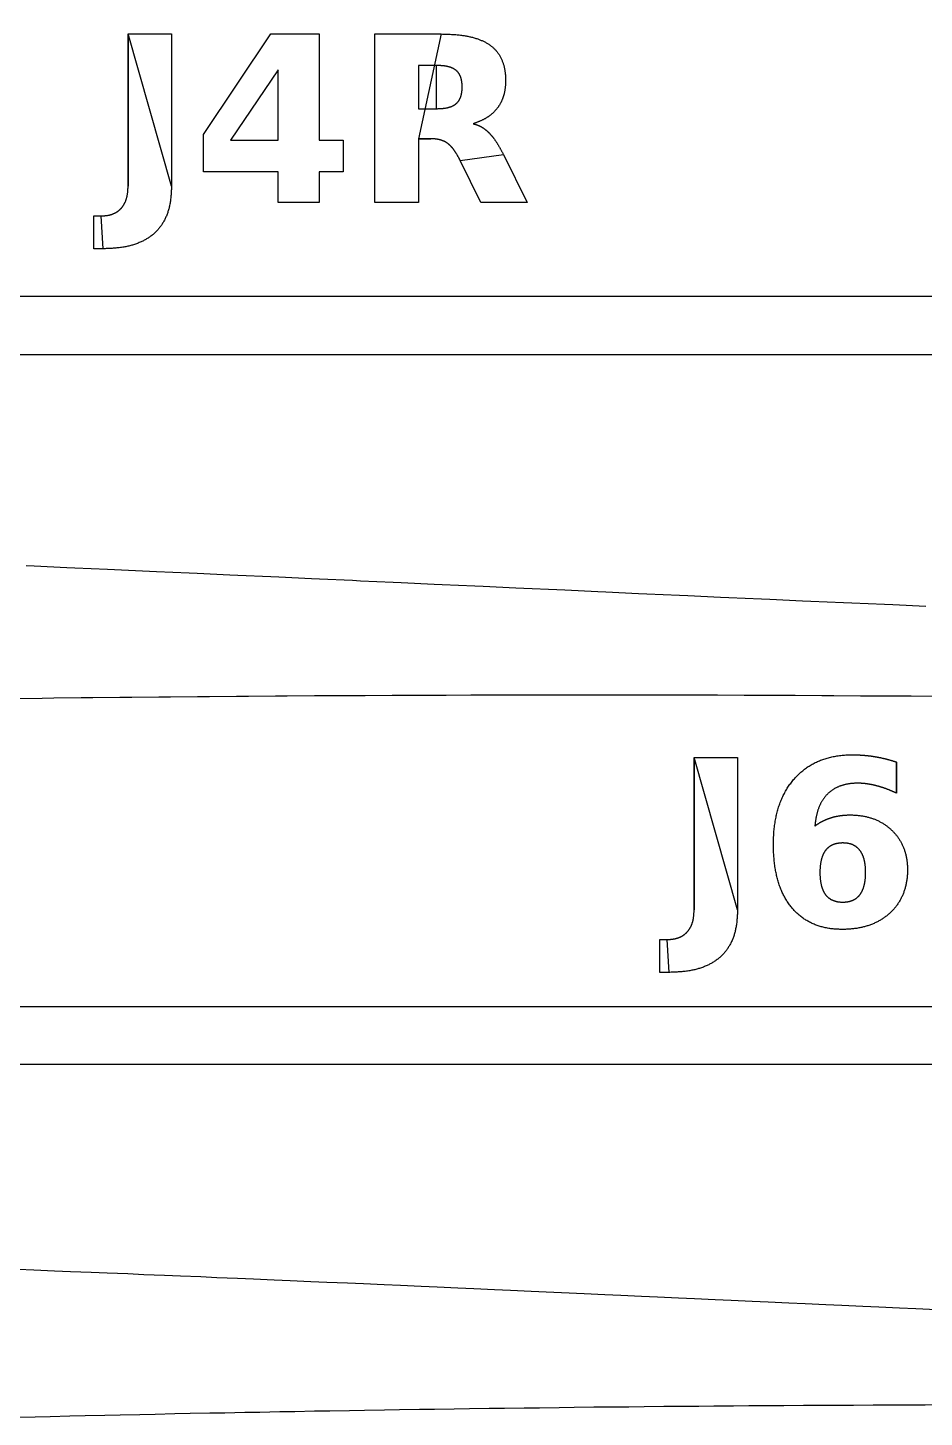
# Model space of a CAD drawing. Extents: x 27 to 271, y 44 to 138.
# Drawn here: x 166.63 to 183.06, y 91.59 to 117.03 of the extents above; entities that cross this region are included whole.
import ezdxf

# ---------------------------------------------------------------- set-up
doc = ezdxf.new("R2010")
doc.units = 0
doc.layers.add('jig_layer', color=7, linetype='CONTINUOUS')
doc.layers.add('jig_number_layer', color=7, linetype='CONTINUOUS')

msp = doc.modelspace()

# ---------------------------------------------------------------- linework, layer by layer
at = {"layer": 'jig_layer', "color": 7}
for points in [[(258.91731, 115.259578), (259.576011, 115.292073), (259.64511, 115.29433), (260.296005, 115.332574), (260.36401, 115.335566), (261.004109, 115.379773), (261.070705, 115.383386), (261.696626, 115.434177), (261.761091, 115.438382), (262.367265, 115.495877), (262.428987, 115.500872), (263.009101, 115.565275), (263.06725, 115.570976), (263.117787, 115.577467), (263.3578, 115.573883), (263.3578, 114.112071), (267.677801, 114.112071), (267.677801, 112.112069), (124.143606, 112.112069), (124.143606, 117.034072)], [(139.351859, 107.854292), (138.782459, 107.839193), (138.642355, 107.8375), (138.076158, 107.818591), (137.937158, 107.816051), (137.375262, 107.792994), (137.237462, 107.789381), (136.680555, 107.761893), (136.54436, 107.757293), (135.994058, 107.724995), (135.860056, 107.719097), (135.318861, 107.681691), (135.187763, 107.674579), (134.658557, 107.63169), (134.531461, 107.623279), (134.018963, 107.574689), (133.897362, 107.564896), (133.50056, 107.520889), (133.260558, 107.524784), (133.260558, 109.051688), (128.940602, 109.051688), (128.940602, 111.051689), (265.808759, 111.051689), (265.808759, 106.10189)], [(183.083561, 106.437382), (182.480461, 106.463967), (182.331357, 106.470176), (181.728457, 106.496874), (181.579359, 106.503083), (180.97686, 106.529894), (180.827861, 106.536103), (180.225361, 106.562999), (180.076458, 106.569292), (179.474258, 106.596301), (179.325262, 106.602707), (178.723256, 106.629914), (178.574457, 106.63632), (177.972658, 106.663724), (177.823859, 106.67013), (177.22246, 106.697534), (177.073662, 106.704025), (176.472356, 106.731514), (176.323662, 106.738033), (175.722559, 106.765634), (175.573958, 106.772125), (174.973056, 106.799727), (174.824461, 106.806331), (174.223861, 106.833932), (174.075358, 106.840423), (173.47506, 106.868024), (173.32656, 106.874628), (172.726457, 106.90223), (172.578158, 106.908834), (171.97836, 106.936435), (171.83006, 106.943039), (171.230361, 106.970528), (171.082061, 106.977216), (170.48276, 107.00462), (170.334556, 107.011309), (169.735257, 107.0386), (169.58706, 107.045288), (168.987958, 107.072523), (168.093161, 107.112711), (167.494661, 107.139522), (167.346757, 107.146126), (166.748562, 107.172712), (166.60066, 107.179344)], [(166.396935, 104.752224), (166.892935, 104.757727), (167.109936, 104.760832), (167.60694, 104.765827), (167.822939, 104.768734), (168.318939, 104.773334), (168.535934, 104.776241), (169.031934, 104.780446), (169.247939, 104.782986), (169.743938, 104.786853), (169.960936, 104.789393), (170.456936, 104.792864), (170.673937, 104.795122), (171.16994, 104.798057), (171.38694, 104.800033)], [(171.38694, 104.800247), (171.88294, 104.802787), (172.099935, 104.804763), (172.595935, 104.806738), (172.81194, 104.808432), (173.307939, 104.809843), (173.524937, 104.811536), (174.025938, 104.812665), (174.236933, 104.814076), (174.297938, 104.814169), (174.749934, 104.814734), (174.94894, 104.815862), (175.007933, 104.816029), (175.48194, 104.816311), (175.661935, 104.817158), (175.717939, 104.81731), (176.207939, 104.817209), (176.428936, 104.818055), (176.917934, 104.817491), (177.13894, 104.818055)], [(177.13894, 104.81825), (177.62794, 104.817121)], [(177.62794, 104.817248), (177.848937, 104.81753)], [(177.848937, 104.817646), (178.338937, 104.816235), (178.559934, 104.816449), (179.047936, 104.814756)], [(179.047936, 104.814646), (179.268938, 104.814646), (179.757939, 104.812388), (179.978936, 104.812247), (180.468936, 104.809425), (180.689939, 104.809168), (181.17794, 104.806035), (181.398937, 104.805471), (181.888937, 104.801915), (182.109937, 104.801351), (182.598833, 104.797315), (182.819836, 104.796468), (183.30854, 104.792009), (183.529537, 104.79088), (184.018933, 104.785998), (184.239834, 104.784587)], [(270.580036, 99.106425), (140.378939, 99.106425)], [(140.659801, 98.05353), (264.193903, 98.05353), (264.193903, 93.04813)], [(183.2811, 93.55558), (182.899804, 93.573077), (182.604802, 93.585975), (182.223599, 93.603473), (181.928603, 93.616483), (181.547603, 93.634094), (181.252803, 93.647104), (180.872, 93.664602), (180.577298, 93.677697), (180.1966, 93.695195), (179.902101, 93.70829), (179.521604, 93.725788), (179.227203, 93.738996), (178.846799, 93.756409), (178.552402, 93.769617), (178.172203, 93.787002), (177.878003, 93.800238), (177.497799, 93.817651), (177.203602, 93.830859), (176.823601, 93.848046), (175.855901, 93.891653), (175.476304, 93.908558), (175.182603, 93.92185), (174.803204, 93.938643), (174.509602, 93.951851), (174.130202, 93.968558), (173.836801, 93.981766), (173.457599, 93.998276), (173.164204, 94.011484), (172.7851, 94.027881), (172.491699, 94.040976), (172.1127, 94.057091), (171.819502, 94.070158), (171.440704, 94.086047), (171.147703, 94.099058), (170.769102, 94.114665), (170.476204, 94.127675), (170.097803, 94.142972), (169.805, 94.155869), (169.426803, 94.17077), (169.134101, 94.183668), (168.755802, 94.198259), (168.463301, 94.211072), (168.085302, 94.22538), (167.792902, 94.23808), (167.415001, 94.252079), (167.122802, 94.264581), (166.745203, 94.278184), (166.453103, 94.290574)], [(166.401778, 91.58783), (166.764778, 91.596833), (167.041779, 91.602845), (167.404776, 91.611847), (167.68178, 91.617859), (168.044777, 91.625846), (168.32278, 91.631885), (168.685777, 91.6399), (168.962781, 91.644896), (169.325778, 91.652911), (169.603781, 91.658922), (169.965779, 91.665921), (170.24278, 91.670917), (170.60578, 91.678903), (170.88378, 91.682911), (171.24678, 91.68991), (171.523781, 91.694905), (171.886781, 91.701905), (172.16378, 91.705912), (172.526779, 91.712911), (172.80378, 91.716919), (173.167779, 91.72293), (173.443781, 91.726938), (173.806781, 91.732949), (174.08378, 91.736957), (174.446779, 91.741952), (174.72478, 91.745959), (175.08678, 91.750955), (175.363782, 91.753946), (175.726781, 91.758942), (176.004782, 91.761933), (176.36678, 91.766929), (176.643781, 91.76992), (177.005782, 91.774915), (177.282774, 91.776891), (177.64578, 91.780927), (177.922775, 91.782902), (178.285781, 91.787926), (178.562779, 91.789055)], [(178.562779, 91.788914), (178.924777, 91.792921), (179.202774, 91.794897), (179.564778, 91.798933), (179.841776, 91.800061)], [(179.841776, 91.799917), (180.204779, 91.802909), (180.481777, 91.804038)], [(180.481777, 91.803919), (180.844774, 91.806911), (181.121778, 91.80804)], [(181.121778, 91.807916), (181.483776, 91.809891), (181.762778, 91.81102)], [(181.762778, 91.810919), (182.123777, 91.812894), (182.18378, 91.814023)], [(182.18378, 91.813919), (182.417779, 91.813919), (182.762779, 91.815894), (182.820781, 91.815919), (183.076779, 91.815919), (183.401775, 91.817895), (183.458781, 91.817915), (183.728781, 91.817915), (184.095779, 91.819044)]]:
    msp.add_lwpolyline(points, dxfattribs=at)
at = {"layer": 'jig_number_layer', "color": 7}
for points in [[(168.469654, 116.920438), (169.26547, 116.920438), (169.26547, 114.134044), (168.469654, 116.920438), (168.469654, 116.920438), (168.469654, 116.920438), (168.469654, 116.920438)], [(168.469654, 114.134044), (168.469654, 116.920438), (168.469654, 116.920438), (168.469654, 114.134044), (168.469654, 114.134044), (168.469654, 114.134044), (168.469654, 114.134044)], [(171.086549, 116.920438), (171.97125, 116.920438), (171.97125, 114.973272), (172.411528, 114.973272), (172.411528, 114.396565), (171.97125, 114.396565), (171.97125, 113.834324), (171.21884, 113.834324), (171.21884, 114.396565), (169.850446, 114.396565), (169.850446, 115.07869), (171.086549, 116.920438), (171.086549, 116.920438), (171.086549, 116.920438), (171.086549, 116.920438), (171.086549, 116.920438), (171.086549, 116.920438)], [(173.788191, 115.002205), (173.788191, 113.834324), (172.992375, 113.834324), (172.992375, 116.920438), (174.207802, 116.920438), (173.788191, 115.002205), (173.788191, 115.002205), (173.788191, 115.002205), (173.788191, 115.002205)], [(174.123056, 116.343731), (173.788191, 116.343731), (173.788191, 115.552047), (174.123056, 115.552047), (174.123056, 115.552047), (174.123056, 116.343731), (174.123056, 116.343731), (174.123056, 116.343731), (174.123056, 116.343731)], [(171.21884, 116.265183), (170.346539, 114.973272), (171.21884, 114.973272), (171.21884, 116.265183), (171.21884, 116.265183), (171.21884, 116.265183), (171.21884, 116.265183), (171.21884, 116.265183), (171.21884, 116.265183)], [(174.013501, 115.002205), (173.788191, 115.002205), (173.788191, 115.002205), (174.013501, 115.002205), (174.013501, 115.002205), (174.013501, 115.002205), (174.013501, 115.002205)], [(175.346752, 114.710754), (175.77877, 113.834324), (174.931273, 113.834324), (174.555068, 114.601201), (175.346752, 114.710754), (175.346752, 114.710754), (175.346752, 114.710754), (175.346752, 114.710754)], [(168.004566, 112.986825), (167.843335, 112.986825), (167.843335, 113.588342), (167.967355, 113.588342), (168.004566, 112.986825), (168.004566, 112.986825), (168.004566, 112.986825), (168.004566, 112.986825)], [(178.84068, 103.667828), (179.636496, 103.667828), (179.636496, 100.881431), (178.84068, 103.667828), (178.84068, 103.667828), (178.84068, 103.667828), (178.84068, 103.667828)], [(178.84068, 100.881431), (178.84068, 103.667828), (178.84068, 103.667828), (178.84068, 100.881431), (178.84068, 100.881431), (178.84068, 100.881431), (178.84068, 100.881431)], [(182.546919, 103.587216), (182.546919, 103.016704), (182.546919, 103.587216), (182.546919, 103.587216), (182.546919, 103.587216), (182.546919, 103.587216), (182.546919, 103.587216), (182.546919, 103.587216), (182.546919, 103.587216)], [(181.562996, 102.105132), (181.562996, 102.105132), (181.562996, 102.105132), (181.562996, 102.105132), (181.562996, 102.105132), (181.562996, 102.105132)], [(178.375592, 99.734217), (178.214364, 99.734217), (178.214364, 100.335731), (178.338387, 100.335731), (178.375592, 99.734217), (178.375592, 99.734217), (178.375592, 99.734217), (178.375592, 99.734217)]]:
    msp.add_lwpolyline(points, close=True, dxfattribs=at)
for points, knots in [([(174.207802, 116.920438), (174.221553, 116.920062), (174.249055, 116.919309), (174.290306, 116.918063), (174.331535, 116.91657), (174.372737, 116.914753), (174.413909, 116.912624), (174.455043, 116.909962), (174.496124, 116.906661), (174.537135, 116.902663), (174.575661, 116.898125), (174.611695, 116.893138), (174.645243, 116.887829), (174.678683, 116.881834), (174.711995, 116.875129), (174.745155, 116.86767), (174.778139, 116.859412), (174.810923, 116.850347), (174.843475, 116.840432), (174.873884, 116.830251), (174.90218, 116.819963), (174.928391, 116.809694), (174.954299, 116.798714), (174.979868, 116.786991), (175.005058, 116.774501), (175.029814, 116.761182), (175.054077, 116.747002), (175.077787, 116.731932), (175.100144, 116.716462), (175.121141, 116.700655), (175.140838, 116.68465), (175.159917, 116.667902), (175.178356, 116.650442), (175.196104, 116.632269), (175.213121, 116.613423), (175.229368, 116.593925), (175.244805, 116.573796), (175.259573, 116.552798), (175.27358, 116.530919), (175.28682, 116.508212), (175.29913, 116.48497), (175.310519, 116.46125), (175.32103, 116.437116), (175.330647, 116.412612), (175.339418, 116.387788), (175.347343, 116.362677), (175.3548, 116.336106), (175.361656, 116.308067), (175.367816, 116.278574), (175.373027, 116.248901), (175.377269, 116.219079), (175.380652, 116.189151), (175.383169, 116.159131), (175.385005, 116.129055), (175.385928, 116.09893), (175.386123, 116.071693), (175.385891, 116.047358), (175.385344, 116.02593), (175.384424, 116.004527), (175.383081, 115.983152), (175.381296, 115.961817), (175.379112, 115.940514), (175.376368, 115.919281), (175.373298, 115.898099), (175.369818, 115.877649), (175.365976, 115.857929), (175.361828, 115.838935), (175.357247, 115.820036), (175.352228, 115.801248), (175.346745, 115.782589), (175.340801, 115.764075), (175.334383, 115.74572), (175.327486, 115.727539), (175.320219, 115.709874), (175.312626, 115.692724), (175.304712, 115.676102), (175.296369, 115.65969), (175.287601, 115.643501), (175.278387, 115.627563), (175.268771, 115.611868), (175.258716, 115.596454), (175.248264, 115.581305), (175.237388, 115.566449), (175.226098, 115.551896), (175.214422, 115.53764), (175.202357, 115.523706), (175.189929, 115.510094), (175.177152, 115.496807), (175.164036, 115.483851), (175.150583, 115.471239), (175.136821, 115.458961), (175.12245, 115.446742), (175.10743, 115.43465), (175.091779, 115.422684), (175.075832, 115.411123), (175.059593, 115.399982), (175.04308, 115.389253), (175.026317, 115.378932), (175.009311, 115.369039), (174.992073, 115.359578), (174.973993, 115.350214), (174.955044, 115.341019), (174.935245, 115.331989), (174.915255, 115.323364), (174.895099, 115.315113), (174.87482, 115.307151), (174.854435, 115.299437), (174.833975, 115.291888), (174.81345, 115.284478), (174.799754, 115.279571), (174.792905, 115.277118)], [0, 0, 0, 0, 0.041268, 0.082537, 0.123809, 0.165036, 0.206261, 0.247488, 0.288692, 0.329895, 0.371097, 0.40506, 0.439022, 0.472986, 0.506971, 0.540955, 0.574942, 0.608966, 0.642989, 0.677013, 0.705158, 0.733306, 0.761457, 0.789564, 0.817678, 0.845792, 0.873881, 0.901968, 0.930052, 0.955421, 0.980797, 1.006173, 1.031565, 1.05696, 1.082357, 1.107721, 1.133079, 1.158436, 1.184712, 1.210991, 1.23727, 1.263592, 1.289909, 1.316223, 1.342549, 1.368877, 1.395205, 1.425327, 1.455452, 1.485579, 1.515691, 1.545805, 1.575921, 1.606058, 1.636191, 1.666324, 1.687765, 1.709197, 1.730629, 1.75203, 1.773442, 1.794853, 1.816269, 1.837665, 1.85906, 1.878492, 1.897935, 1.917378, 1.936827, 1.956271, 1.975715, 1.995155, 2.014598, 2.034043, 2.052452, 2.070859, 2.089265, 2.107679, 2.126086, 2.144487, 2.162891, 2.181292, 2.199695, 2.218116, 2.236542, 2.254972, 2.273402, 2.291833, 2.310265, 2.328706, 2.347147, 2.36559, 2.38529, 2.404988, 2.424687, 2.444373, 2.464062, 2.483758, 2.503423, 2.523082, 2.542742, 2.5645, 2.58626, 2.60802, 2.62981, 2.651594, 2.673377, 2.695196, 2.717018, 2.738842, 2.738842, 2.738842, 2.738842]), ([(174.123056, 115.552047), (174.128664, 115.552234), (174.139877, 115.552606), (174.156696, 115.553198), (174.173514, 115.553659), (174.190304, 115.554607), (174.207088, 115.555535), (174.223858, 115.55666), (174.240589, 115.558217), (174.257297, 115.559991), (174.272939, 115.562024), (174.287501, 115.5643), (174.300997, 115.56669), (174.31444, 115.569372), (174.327811, 115.57242), (174.341106, 115.575799), (174.354305, 115.579559), (174.367396, 115.583697), (174.380363, 115.588232), (174.39244, 115.592896), (174.403642, 115.597613), (174.413976, 115.602333), (174.424157, 115.607361), (174.434161, 115.612722), (174.443976, 115.618415), (174.453556, 115.624487), (174.462894, 115.630904), (174.471952, 115.63769), (174.480569, 115.644758), (174.488752, 115.652071), (174.496487, 115.659618), (174.5039, 115.667494), (174.51102, 115.675647), (174.517806, 115.684084), (174.524247, 115.692783), (174.530369, 115.701706), (174.536133, 115.710871), (174.541758, 115.720604), (174.547192, 115.73092), (174.552392, 115.741818), (174.557167, 115.752914), (174.561542, 115.764176), (174.565536, 115.775577), (174.569187, 115.787094), (174.572453, 115.798727), (174.575407, 115.810448), (174.578232, 115.822985), (174.580839, 115.836351), (174.583194, 115.850538), (174.585203, 115.864776), (174.586738, 115.879071), (174.588081, 115.893383), (174.589074, 115.907732), (174.589743, 115.9221), (174.590084, 115.936482), (174.590182, 115.950815), (174.590079, 115.965099), (174.589743, 115.979331), (174.589069, 115.993547), (174.588102, 116.00774), (174.586891, 116.021912), (174.585181, 116.036032), (174.583306, 116.050137), (174.580883, 116.064162), (174.578265, 116.077378), (174.575422, 116.089763), (174.572493, 116.101342), (174.569208, 116.112822), (174.56559, 116.124201), (174.56159, 116.135452), (174.557194, 116.14655), (174.552418, 116.157488), (174.54722, 116.168226), (174.541787, 116.178388), (174.536156, 116.187968), (174.530372, 116.196976), (174.524247, 116.205756), (174.517786, 116.214298), (174.510989, 116.222583), (174.503878, 116.230589), (174.496457, 116.238295), (174.488728, 116.245678), (174.480554, 116.252857), (174.471927, 116.259791), (174.462847, 116.266441), (174.453498, 116.272721), (174.443913, 116.278649), (174.4341, 116.284213), (174.4241, 116.28945), (174.413928, 116.294357), (174.403609, 116.29895), (174.392415, 116.303547), (174.380335, 116.308102), (174.367353, 116.312525), (174.354259, 116.31658), (174.341054, 116.320231), (174.327764, 116.323548), (174.314397, 116.32653), (174.300964, 116.329186), (174.287478, 116.331517), (174.272925, 116.33371), (174.257288, 116.335659), (174.240588, 116.337491), (174.223843, 116.338958), (174.20708, 116.340214), (174.190295, 116.341152), (174.173496, 116.341885), (174.15669, 116.342626), (174.139868, 116.343065), (174.128657, 116.343408), (174.123051, 116.343579)], [0, 0, 0, 0, 0.01683, 0.03366, 0.050487, 0.067299, 0.084109, 0.100917, 0.117716, 0.134517, 0.15132, 0.16503, 0.178731, 0.192434, 0.20615, 0.219868, 0.233584, 0.247316, 0.26105, 0.274789, 0.286148, 0.297509, 0.308867, 0.320206, 0.331552, 0.342901, 0.354222, 0.365536, 0.376844, 0.387648, 0.398449, 0.409255, 0.420085, 0.430913, 0.441729, 0.452549, 0.46337, 0.474201, 0.486266, 0.498339, 0.510418, 0.522495, 0.534577, 0.546655, 0.558733, 0.57082, 0.582913, 0.597285, 0.611668, 0.626051, 0.640416, 0.654795, 0.669173, 0.68356, 0.697944, 0.712328, 0.726558, 0.740795, 0.755032, 0.769252, 0.783471, 0.797697, 0.811918, 0.826153, 0.840386, 0.852332, 0.864268, 0.876214, 0.888149, 0.900084, 0.912027, 0.923952, 0.935883, 0.947807, 0.958513, 0.969211, 0.979913, 0.990622, 1.001335, 1.012054, 1.022737, 1.033421, 1.044111, 1.055364, 1.066614, 1.077864, 1.089143, 1.100416, 1.1117, 1.123001, 1.134292, 1.145581, 1.159299, 1.173014, 1.18672, 1.200416, 1.21411, 1.227808, 1.241501, 1.255184, 1.268861, 1.28565, 1.302455, 1.319259, 1.336074, 1.352882, 1.36969, 1.386522, 1.403346, 1.420172, 1.420172, 1.420172, 1.420172]), ([(174.792778, 115.277126), (174.796729, 115.275979), (174.804632, 115.273683), (174.816475, 115.270202), (174.828287, 115.26665), (174.840053, 115.262982), (174.851769, 115.259187), (174.863416, 115.255209), (174.874974, 115.251009), (174.886428, 115.246561), (174.897827, 115.241791), (174.909144, 115.236663), (174.920373, 115.231201), (174.931462, 115.225436), (174.942405, 115.219375), (174.953206, 115.213045), (174.963861, 115.206467), (174.974359, 115.199636), (174.984719, 115.192582), (174.995091, 115.185172), (175.005485, 115.177432), (175.015896, 115.16936), (175.026146, 115.161085), (175.036221, 115.152604), (175.046138, 115.143945), (175.0559, 115.135113), (175.065503, 115.126109), (175.074955, 115.116953), (175.084666, 115.107232), (175.094635, 115.096951), (175.104812, 115.086059), (175.114807, 115.075002), (175.124636, 115.063794), (175.13429, 115.052433), (175.143786, 115.040935), (175.153106, 115.029292), (175.162277, 115.017537), (175.171851, 115.004943), (175.181788, 114.991487), (175.192066, 114.977156), (175.202141, 114.962684), (175.212033, 114.948086), (175.221729, 114.933357), (175.231262, 114.918523), (175.240598, 114.903567), (175.249779, 114.888518), (175.259298, 114.87254), (175.269121, 114.855613), (175.279243, 114.837739), (175.289194, 114.819767), (175.299005, 114.801718), (175.308701, 114.783605), (175.318288, 114.765433), (175.327824, 114.747233), (175.337297, 114.728999), (175.343593, 114.716832), (175.346741, 114.710749)], [0, 0, 0, 0, 0.012343, 0.024687, 0.037032, 0.049346, 0.061662, 0.073976, 0.086267, 0.09855, 0.110837, 0.123331, 0.135818, 0.148296, 0.160821, 0.173341, 0.18585, 0.198382, 0.210913, 0.223448, 0.236618, 0.24979, 0.262967, 0.276134, 0.289297, 0.302462, 0.315625, 0.328786, 0.34194, 0.356843, 0.371746, 0.386658, 0.401557, 0.416466, 0.431383, 0.446292, 0.461204, 0.476112, 0.49375, 0.511385, 0.529017, 0.546651, 0.564282, 0.581918, 0.599548, 0.617174, 0.634804, 0.655341, 0.675885, 0.696427, 0.716969, 0.737515, 0.75806, 0.778605, 0.799156, 0.819704, 0.819704, 0.819704, 0.819704]), ([(174.555068, 114.601201), (174.552375, 114.606387), (174.546988, 114.616762), (174.538872, 114.632309), (174.5307, 114.647827), (174.522443, 114.663292), (174.514067, 114.678684), (174.50557, 114.694006), (174.496874, 114.709214), (174.487981, 114.724308), (174.479374, 114.738409), (174.471079, 114.751528), (174.463135, 114.763688), (174.454996, 114.77572), (174.44666, 114.787618), (174.438119, 114.799374), (174.429343, 114.810962), (174.420351, 114.82239), (174.41113, 114.83364), (174.40224, 114.844019), (174.393726, 114.853557), (174.385637, 114.862291), (174.377358, 114.87084), (174.368911, 114.879214), (174.360256, 114.887366), (174.351403, 114.895292), (174.342338, 114.902966), (174.33306, 114.910366), (174.323828, 114.9173), (174.314648, 114.923749), (174.305553, 114.929748), (174.296291, 114.935495), (174.286859, 114.940971), (174.27728, 114.946204), (174.267562, 114.951181), (174.257715, 114.955902), (174.247746, 114.960365), (174.237348, 114.964681), (174.226533, 114.968877), (174.215283, 114.972887), (174.203938, 114.976616), (174.192496, 114.980025), (174.180982, 114.983161), (174.169383, 114.985955), (174.15776, 114.988621), (174.146047, 114.990829), (174.133796, 114.992909), (174.120974, 114.994667), (174.107622, 114.996326), (174.094233, 114.997712), (174.080806, 114.99871), (174.067365, 114.999603), (174.05392, 115.00055), (174.040443, 115.001013), (174.026966, 115.001604), (174.017978, 115.001976), (174.013484, 115.002163)], [0, 0, 0, 0, 0.01753, 0.035072, 0.052612, 0.070144, 0.087666, 0.105181, 0.122704, 0.140221, 0.157737, 0.172261, 0.186784, 0.20131, 0.215838, 0.230367, 0.2449, 0.259444, 0.273987, 0.288538, 0.300437, 0.31234, 0.324248, 0.336137, 0.348021, 0.359914, 0.371779, 0.383647, 0.395511, 0.406411, 0.4173, 0.428192, 0.439107, 0.450016, 0.460933, 0.471857, 0.482774, 0.493696, 0.505628, 0.517571, 0.529523, 0.541449, 0.553385, 0.565318, 0.577242, 0.589154, 0.601068, 0.614518, 0.627977, 0.641431, 0.654893, 0.668368, 0.681843, 0.695325, 0.708817, 0.722312, 0.722312, 0.722312, 0.722312]), ([(167.967355, 113.588342), (167.973019, 113.588625), (167.984348, 113.589189), (168.001339, 113.590099), (168.018308, 113.591131), (168.035248, 113.592356), (168.052152, 113.593831), (168.069016, 113.595611), (168.085825, 113.597799), (168.102555, 113.600474), (168.118495, 113.603552), (168.133636, 113.606976), (168.147972, 113.61071), (168.162186, 113.614913), (168.17627, 113.619565), (168.190203, 113.624681), (168.20396, 113.630257), (168.217516, 113.636313), (168.230844, 113.642855), (168.243641, 113.64972), (168.25591, 113.656869), (168.267646, 113.664281), (168.279114, 113.672094), (168.290311, 113.68029), (168.301207, 113.688878), (168.311801, 113.697833), (168.322057, 113.707164), (168.331979, 113.716839), (168.341662, 113.726962), (168.351049, 113.737562), (168.360152, 113.7486), (168.368856, 113.75996), (168.377156, 113.771625), (168.385071, 113.783558), (168.392587, 113.795749), (168.399705, 113.808178), (168.406438, 113.820824), (168.412988, 113.834144), (168.419345, 113.848124), (168.42544, 113.862779), (168.431064, 113.87762), (168.436225, 113.892624), (168.440947, 113.907769), (168.445226, 113.923037), (168.449067, 113.938413), (168.452474, 113.953884), (168.455623, 113.970261), (168.458463, 113.987547), (168.460951, 114.005734), (168.462979, 114.023988), (168.464746, 114.042275), (168.466061, 114.060605), (168.467156, 114.078957), (168.468158, 114.097327), (168.468884, 114.115725), (168.469415, 114.127988), (168.46968, 114.134121)], [0, 0, 0, 0, 0.017013, 0.034029, 0.051045, 0.068014, 0.084981, 0.101946, 0.118885, 0.135826, 0.152765, 0.167581, 0.182388, 0.197199, 0.21204, 0.226877, 0.24172, 0.256564, 0.271408, 0.28625, 0.300123, 0.313999, 0.327883, 0.341744, 0.355619, 0.369496, 0.383352, 0.397206, 0.411063, 0.425366, 0.439673, 0.453976, 0.468292, 0.482613, 0.496928, 0.511247, 0.525575, 0.539902, 0.55577, 0.57164, 0.587508, 0.603374, 0.619233, 0.635093, 0.650938, 0.666774, 0.682611, 0.700964, 0.719319, 0.737675, 0.756058, 0.774431, 0.792804, 0.811212, 0.829623, 0.848037, 0.848037, 0.848037, 0.848037]), ([(169.26547, 114.134044), (169.264888, 114.120909), (169.263723, 114.094637), (169.261676, 114.055242), (169.259367, 114.015896), (169.25661, 113.976614), (169.253276, 113.937411), (169.249175, 113.898301), (169.244143, 113.85932), (169.238066, 113.820509), (169.23111, 113.783616), (169.223311, 113.748675), (169.214884, 113.715674), (169.205414, 113.682933), (169.19488, 113.650495), (169.183288, 113.618397), (169.170618, 113.5867), (169.156843, 113.555461), (169.141985, 113.524716), (169.12642, 113.495278), (169.110226, 113.467157), (169.093513, 113.440336), (169.075875, 113.414124), (169.057325, 113.388559), (169.037879, 113.363677), (169.017551, 113.339533), (168.996357, 113.316165), (168.974312, 113.29362), (168.951213, 113.27173), (168.927039, 113.250584), (168.901852, 113.230188), (168.875906, 113.210736), (168.849254, 113.192234), (168.821965, 113.174656), (168.794091, 113.158003), (168.765677, 113.142267), (168.736778, 113.127418), (168.706154, 113.112847), (168.673779, 113.09868), (168.63964, 113.085038), (168.605102, 113.072475), (168.570205, 113.060977), (168.534997, 113.050506), (168.499524, 113.041029), (168.463816, 113.032541), (168.427912, 113.025003), (168.38971, 113.017987), (168.349201, 113.011683), (168.306408, 113.006137), (168.263484, 113.001565), (168.220467, 112.997835), (168.177382, 112.994795), (168.134236, 112.992322), (168.091043, 112.990269), (168.047813, 112.988476), (168.018989, 112.987381), (168.004577, 112.986834)], [0, 0, 0, 0, 0.039445, 0.078893, 0.118341, 0.157685, 0.197026, 0.236369, 0.27565, 0.314928, 0.354203, 0.388257, 0.422312, 0.456368, 0.49049, 0.52461, 0.558731, 0.592874, 0.627014, 0.661151, 0.692751, 0.724345, 0.755939, 0.787512, 0.819083, 0.850655, 0.882179, 0.913704, 0.945226, 0.977628, 1.01003, 1.042432, 1.074891, 1.107343, 1.139795, 1.172282, 1.204767, 1.237252, 1.274008, 1.310765, 1.347522, 1.384248, 1.420975, 1.457703, 1.494386, 1.531069, 1.567752, 1.610896, 1.654044, 1.697193, 1.740385, 1.783575, 1.826764, 1.870032, 1.913298, 1.956565, 1.956565, 1.956565, 1.956565]), ([(182.546919, 103.016704), (182.542188, 103.018858), (182.532728, 103.023166), (182.518533, 103.029617), (182.504329, 103.036045), (182.490104, 103.042423), (182.475856, 103.048745), (182.461591, 103.055018), (182.447279, 103.061187), (182.43293, 103.067268), (182.41884, 103.073132), (182.404995, 103.078732), (182.391418, 103.084119), (182.377797, 103.089394), (182.364135, 103.094562), (182.350427, 103.099612), (182.336675, 103.104549), (182.322884, 103.109382), (182.309061, 103.114111), (182.295488, 103.118623), (182.282171, 103.122929), (182.269115, 103.127044), (182.256025, 103.131044), (182.242915, 103.134977), (182.229767, 103.138796), (182.216594, 103.142534), (182.203395, 103.14618), (182.190167, 103.149717), (182.177118, 103.153125), (182.164246, 103.156377), (182.151557, 103.159501), (182.138842, 103.162516), (182.126105, 103.165439), (182.113347, 103.168265), (182.100574, 103.171005), (182.087751, 103.173509), (182.074932, 103.176045), (182.062211, 103.178417), (182.049596, 103.180624), (182.037091, 103.182675), (182.02456, 103.184569), (182.012031, 103.186471), (181.999462, 103.188099), (181.986888, 103.189651), (181.974292, 103.191025), (181.961694, 103.192386), (181.949182, 103.193585), (181.936759, 103.194643), (181.924426, 103.195544), (181.912089, 103.196411), (181.899744, 103.197182), (181.88739, 103.197747), (181.875028, 103.198105), (181.862663, 103.198366), (181.850293, 103.198595), (181.833858, 103.198698), (181.813357, 103.198541), (181.788799, 103.197869), (181.764273, 103.196431), (181.73976, 103.194779), (181.715308, 103.192358), (181.690921, 103.18935), (181.666608, 103.185771), (181.642403, 103.18152), (181.619204, 103.176796), (181.597025, 103.171631), (181.575861, 103.166115), (181.554855, 103.160033), (181.534035, 103.153348), (181.513427, 103.146036), (181.493053, 103.138111), (181.472942, 103.129549), (181.453124, 103.120337), (181.433963, 103.110627), (181.415468, 103.100456), (181.397639, 103.089867), (181.380161, 103.078697), (181.363056, 103.066959), (181.346346, 103.054662), (181.330055, 103.041827), (181.3142, 103.02846), (181.298791, 103.014583), (181.283754, 103.00008), (181.269104, 102.984976), (181.254876, 102.969271), (181.241168, 102.953105), (181.227982, 102.936506), (181.215326, 102.919497), (181.203192, 102.902109), (181.191585, 102.88436), (181.180506, 102.866272), (181.169578, 102.847254), (181.158889, 102.827275), (181.148478, 102.806339), (181.138706, 102.7851), (181.129534, 102.763599), (181.120993, 102.741844), (181.113059, 102.719873), (181.105701, 102.697712), (181.098946, 102.675369), (181.092462, 102.651755), (181.086336, 102.626864), (181.080616, 102.600706), (181.0755, 102.574404), (181.070891, 102.548039), (181.066639, 102.521452), (181.062999, 102.495317), (181.0585, 102.467212), (181.058449, 102.446211), (181.045287, 102.407039), (181.063216, 102.42326), (181.07275, 102.429133), (181.083212, 102.436514), (181.093461, 102.443431), (181.103828, 102.450379), (181.114219, 102.45723), (181.124699, 102.463949), (181.135245, 102.470556), (181.145854, 102.476963), (181.156504, 102.483205), (181.167212, 102.489246), (181.178005, 102.495141), (181.188886, 102.500876), (181.199847, 102.506458), (181.210894, 102.511869), (181.221998, 102.517163), (181.233181, 102.522295), (181.244427, 102.527278), (181.25573, 102.532126), (181.267089, 102.536837), (181.278501, 102.541418), (181.289964, 102.545864), (181.301482, 102.550166), (181.313049, 102.554341), (181.32466, 102.558397), (181.33632, 102.562303), (181.348097, 102.566144), (181.360009, 102.569857), (181.372044, 102.573469), (181.384119, 102.576954), (181.396232, 102.580292), (181.408384, 102.583489), (181.420572, 102.586549), (181.432796, 102.589465), (181.445052, 102.592222), (181.457484, 102.594861), (181.470109, 102.597305), (181.482892, 102.599728), (181.495716, 102.601946), (181.508551, 102.604095), (181.521431, 102.605945), (181.53432, 102.607683), (181.547226, 102.6093), (181.560154, 102.610751), (181.573295, 102.61203), (181.586633, 102.613314), (181.600192, 102.61427), (181.613753, 102.615233), (181.627326, 102.615986), (181.640908, 102.616588), (181.65449, 102.617255), (181.668091, 102.617433), (181.68169, 102.617685), (181.701765, 102.617786), (181.728315, 102.617608), (181.76133, 102.616614), (181.79432, 102.614863), (181.827256, 102.612242), (181.860134, 102.608963), (181.892919, 102.604818), (181.925583, 102.599787), (181.958105, 102.593893), (181.989509, 102.587303), (182.019779, 102.580058), (182.048913, 102.572261), (182.077825, 102.563692), (182.106472, 102.554283), (182.134841, 102.544074), (182.162883, 102.533019), (182.190574, 102.521131), (182.217865, 102.508378), (182.244497, 102.494898), (182.270433, 102.480688), (182.295675, 102.465805), (182.320447, 102.450138), (182.344725, 102.433701), (182.368499, 102.416531), (182.391748, 102.398641), (182.414439, 102.38004), (182.436579, 102.360774), (182.458057, 102.340925), (182.478853, 102.320512), (182.498966, 102.29957), (182.518431, 102.278039), (182.537215, 102.255919), (182.55531, 102.233239), (182.572675, 102.209999), (182.589283, 102.186222), (182.605095, 102.161917), (182.620105, 102.137089), (182.634265, 102.111745), (182.647603, 102.085938), (182.660082, 102.059699), (182.671712, 102.033065), (182.682511, 102.006074), (182.692457, 101.978761), (182.701549, 101.951158), (182.709815, 101.923303), (182.717431, 101.894467), (182.724334, 101.864656), (182.73046, 101.833889), (182.735673, 101.802949), (182.74, 101.771868), (182.743478, 101.740675), (182.74616, 101.709391), (182.748028, 101.678035), (182.749179, 101.646632), (182.749627, 101.614125), (182.749301, 101.58053), (182.748088, 101.545873), (182.746112, 101.511263), (182.743102, 101.476739), (182.73922, 101.442316), (182.734334, 101.408025), (182.728471, 101.373891), (182.721563, 101.339957), (182.713813, 101.307124), (182.705279, 101.275415), (182.696068, 101.244829), (182.685923, 101.214537), (182.67485, 101.184569), (182.662846, 101.154958), (182.649895, 101.125755), (182.636017, 101.096986), (182.62119, 101.068701), (182.605436, 101.040957), (182.588746, 101.0138), (182.571164, 100.987246), (182.552702, 100.961285), (182.533378, 100.935952), (182.513247, 100.911249), (182.492322, 100.887213), (182.470637, 100.863854), (182.44821, 100.841202), (182.424908, 100.819106), (182.400736, 100.797603), (182.375709, 100.776727), (182.350032, 100.756659), (182.323752, 100.737394), (182.296873, 100.71898), (182.269444, 100.701405), (182.241486, 100.684694), (182.213038, 100.668843), (182.183647, 100.653631), (182.15331, 100.639136), (182.122057, 100.625372), (182.090397, 100.612555), (182.058364, 100.60069), (182.026007, 100.589727), (181.993359, 100.579662), (181.960454, 100.570479), (181.927322, 100.562158), (181.89277, 100.554389), (181.856793, 100.547292), (181.819408, 100.540921), (181.781869, 100.535513), (181.744206, 100.531038), (181.706446, 100.527462), (181.668597, 100.524773), (181.630679, 100.522935), (181.592713, 100.521894), (181.553504, 100.521619), (181.513067, 100.522192), (181.471431, 100.523777), (181.42985, 100.526235), (181.388372, 100.52992), (181.347024, 100.534727), (181.305839, 100.540736), (181.264864, 100.547999), (181.224152, 100.556577), (181.184986, 100.566233), (181.147386, 100.576838), (181.111359, 100.588274), (181.075722, 100.600888), (181.040518, 100.614685), (181.005799, 100.62968), (180.971628, 100.645871), (180.938059, 100.663261), (180.905142, 100.681836), (180.872997, 100.701577), (180.841683, 100.722478), (180.811222, 100.744481), (180.781571, 100.76758), (180.752772, 100.791743), (180.724831, 100.816903), (180.697795, 100.843028), (180.671679, 100.870068), (180.646517, 100.897995), (180.621802, 100.927383), (180.597635, 100.958263), (180.574089, 100.990628), (180.551655, 101.023777), (180.530333, 101.057656), (180.510092, 101.092197), (180.490927, 101.127347), (180.472829, 101.16306), (180.455768, 101.19928), (180.439135, 101.237336), (180.423045, 101.27724), (180.407611, 101.318999), (180.393351, 101.361172), (180.38023, 101.403713), (180.368199, 101.446572), (180.357232, 101.489716), (180.347267, 101.533102), (180.338276, 101.576702), (180.32981, 101.622709), (180.32195, 101.671119), (180.314881, 101.721937), (180.308908, 101.772895), (180.303982, 101.823965), (180.300056, 101.875119), (180.297144, 101.926354), (180.295077, 101.977641), (180.293982, 102.028972), (180.293715, 102.080837), (180.294221, 102.133224), (180.295628, 102.18612), (180.298113, 102.238965), (180.301555, 102.291745), (180.306121, 102.34443), (180.311818, 102.397004), (180.318713, 102.449435), (180.326867, 102.501685), (180.335989, 102.551727), (180.345902, 102.599558), (180.35652, 102.64517), (180.368273, 102.690503), (180.381195, 102.735517), (180.39533, 102.780165), (180.410681, 102.824405), (180.427321, 102.868171), (180.445246, 102.91142), (180.464058, 102.953103), (180.483662, 102.993214), (180.503963, 103.031757), (180.525422, 103.069672), (180.548037, 103.106915), (180.571797, 103.143443), (180.596698, 103.179205), (180.622724, 103.214161), (180.649879, 103.248252), (180.677841, 103.281081), (180.706553, 103.312635), (180.735961, 103.342902), (180.766342, 103.372189), (180.797671, 103.400456), (180.829924, 103.42766), (180.863071, 103.453752), (180.897078, 103.478697), (180.931924, 103.50244), (180.967694, 103.525016), (181.004368, 103.546362), (181.041889, 103.566469), (181.080092, 103.585271), (181.118912, 103.602787), (181.158306, 103.618996), (181.198203, 103.633917), (181.238555, 103.647558), (181.279314, 103.659923), (181.321752, 103.671367), (181.365864, 103.681758), (181.41162, 103.691006), (181.457645, 103.698821), (181.503874, 103.70532), (181.55027, 103.710517), (181.59678, 103.714486), (181.643367, 103.717291), (181.69, 103.71899), (181.726317, 103.719502), (181.752291, 103.719506), (181.767923, 103.719406), (181.783552, 103.719221), (181.799176, 103.718929), (181.814794, 103.718581), (181.830406, 103.718104), (181.846014, 103.717448), (181.861616, 103.716662), (181.877128, 103.715827), (181.89255, 103.714965), (181.907885, 103.714054), (181.923208, 103.712906), (181.938531, 103.711782), (181.953847, 103.710596), (181.969153, 103.709293), (181.984448, 103.707847), (181.999741, 103.706373), (182.014957, 103.704822), (182.030077, 103.703082), (182.045123, 103.70135), (182.060156, 103.699538), (182.075165, 103.69752), (182.090177, 103.695508), (182.105179, 103.693414), (182.12015, 103.691115), (182.135118, 103.688819), (182.150053, 103.686448), (182.164929, 103.683866), (182.179787, 103.681307), (182.194628, 103.678653), (182.209431, 103.6758), (182.224242, 103.672986), (182.239032, 103.670059), (182.253799, 103.667018), (182.268548, 103.663894), (182.283309, 103.660715), (182.298068, 103.657396), (182.312842, 103.654008), (182.327593, 103.650526), (182.342322, 103.646956), (182.357029, 103.6433), (182.371706, 103.639516), (182.386363, 103.635659), (182.400983, 103.631683), (182.415615, 103.627599), (182.430257, 103.623403), (182.444904, 103.61908), (182.459527, 103.614679), (182.474131, 103.610213), (182.488715, 103.605681), (182.503284, 103.601099), (182.517843, 103.59648), (182.532396, 103.591836), (182.542096, 103.588732), (182.546947, 103.58718)], [0, 0, 0, 0, 0.015594, 0.031184, 0.046775, 0.062367, 0.077951, 0.093539, 0.109117, 0.124704, 0.140294, 0.1549, 0.169507, 0.184115, 0.198718, 0.213328, 0.22794, 0.242553, 0.257165, 0.271769, 0.285462, 0.299153, 0.312836, 0.326524, 0.340215, 0.35391, 0.367601, 0.381295, 0.394987, 0.408061, 0.421125, 0.434192, 0.447261, 0.460329, 0.473396, 0.486449, 0.499523, 0.512598, 0.525271, 0.537941, 0.550613, 0.56329, 0.575959, 0.588632, 0.601298, 0.613969, 0.626648, 0.639006, 0.65137, 0.663744, 0.676109, 0.688476, 0.700844, 0.713209, 0.725579, 0.737959, 0.762517, 0.78708, 0.81165, 0.836215, 0.860782, 0.885351, 0.909926, 0.934499, 0.959069, 0.98094, 1.002809, 1.024675, 1.046538, 1.068401, 1.090263, 1.112113, 1.133964, 1.155815, 1.17654, 1.197275, 1.218012, 1.238757, 1.259499, 1.280241, 1.300966, 1.3217, 1.342439, 1.363628, 1.384814, 1.406, 1.427205, 1.448399, 1.469593, 1.490805, 1.512011, 1.533221, 1.556596, 1.579977, 1.603355, 1.626725, 1.650093, 1.673462, 1.696796, 1.720137, 1.743477, 1.770253, 1.797028, 1.823802, 1.850608, 1.877413, 1.904222, 1.931071, 1.957927, 1.984782, 1.997286, 2.009747, 2.022207, 2.034659, 2.047117, 2.059572, 2.072016, 2.084459, 2.096904, 2.109196, 2.121493, 2.133786, 2.146088, 2.158392, 2.170686, 2.182988, 2.195296, 2.207598, 2.21989, 2.23219, 2.24449, 2.256779, 2.269073, 2.281377, 2.293669, 2.305969, 2.318268, 2.330832, 2.3434, 2.355963, 2.368533, 2.381094, 2.393658, 2.406231, 2.418792, 2.431347, 2.444356, 2.457368, 2.470378, 2.483401, 2.496407, 2.509411, 2.522418, 2.535426, 2.548436, 2.562028, 2.575622, 2.589214, 2.602811, 2.616404, 2.629999, 2.643604, 2.657206, 2.670802, 2.703828, 2.736855, 2.769883, 2.802927, 2.835964, 2.869001, 2.90205, 2.935098, 2.968144, 2.998303, 3.02846, 3.058612, 3.088759, 3.118904, 3.149051, 3.179172, 3.209293, 3.239409, 3.268702, 3.298002, 3.327302, 3.35662, 3.385944, 3.415267, 3.444611, 3.473955, 3.503298, 3.532335, 3.561363, 3.590393, 3.619397, 3.648408, 3.67742, 3.706417, 3.735403, 3.76439, 3.793437, 3.822482, 3.851524, 3.880588, 3.909656, 3.938723, 3.967777, 3.996827, 4.025876, 4.057241, 4.088608, 4.119975, 4.151357, 4.182739, 4.214121, 4.245542, 4.276964, 4.308388, 4.343064, 4.377741, 4.412414, 4.447053, 4.481689, 4.516327, 4.550951, 4.585576, 4.620199, 4.652138, 4.684075, 4.716014, 4.747959, 4.779905, 4.811852, 4.843782, 4.875712, 4.90764, 4.939477, 4.971321, 5.003164, 5.035029, 5.066888, 5.098747, 5.130619, 5.16249, 5.194359, 5.226941, 5.259529, 5.292116, 5.324691, 5.357268, 5.389845, 5.422405, 5.454967, 5.487528, 5.52167, 5.555816, 5.589963, 5.62412, 5.658282, 5.692443, 5.726599, 5.760756, 5.794914, 5.832833, 5.870753, 5.908674, 5.946601, 5.984526, 6.022449, 6.060426, 6.098403, 6.136383, 6.178048, 6.219714, 6.261374, 6.302996, 6.344618, 6.386239, 6.427839, 6.469438, 6.511036, 6.548829, 6.58662, 6.62441, 6.66222, 6.700031, 6.737844, 6.775636, 6.813424, 6.851209, 6.888776, 6.926345, 6.963915, 7.001511, 7.039099, 7.076688, 7.114277, 7.151857, 7.189437, 7.229452, 7.269468, 7.309485, 7.349509, 7.389538, 7.429568, 7.469598, 7.50963, 7.549663, 7.594177, 7.638691, 7.683204, 7.727717, 7.772229, 7.816738, 7.861252, 7.905765, 7.950279, 8.001582, 8.052884, 8.104188, 8.155491, 8.206793, 8.258093, 8.309433, 8.360772, 8.412113, 8.465024, 8.517934, 8.570847, 8.623724, 8.676603, 8.729481, 8.782358, 8.835235, 8.888112, 8.934939, 8.981765, 9.028592, 9.075419, 9.122247, 9.16907, 9.215883, 9.262693, 9.3095, 9.353055, 9.39661, 9.440166, 9.483734, 9.527303, 9.570872, 9.614445, 9.658023, 9.701601, 9.743791, 9.785985, 9.828181, 9.870366, 9.912552, 9.954737, 9.996895, 10.039052, 10.081207, 10.123767, 10.166327, 10.208888, 10.25148, 10.294069, 10.336659, 10.379246, 10.421832, 10.464418, 10.511089, 10.557764, 10.604438, 10.651119, 10.697799, 10.744479, 10.791139, 10.8378, 10.884458, 10.900091, 10.915723, 10.931353, 10.946982, 10.962601, 10.978219, 10.99384, 11.009465, 11.025087, 11.040441, 11.055804, 11.071173, 11.086536, 11.101896, 11.117258, 11.132621, 11.147985, 11.16335, 11.178504, 11.193645, 11.208785, 11.22393, 11.239076, 11.254223, 11.269372, 11.284514, 11.299654, 11.314736, 11.32981, 11.344884, 11.359963, 11.375037, 11.390111, 11.405193, 11.420268, 11.435339, 11.450491, 11.465651, 11.48081, 11.495961, 11.511116, 11.526275, 11.541431, 11.556582, 11.571729, 11.587004, 11.602274, 11.617544, 11.632818, 11.648089, 11.66336, 11.678634, 11.693911, 11.709189, 11.709189, 11.709189, 11.709189]), ([(181.562996, 102.105132), (181.558216, 102.10485), (181.548657, 102.104285), (181.534322, 102.103376), (181.520015, 102.102344), (181.505742, 102.10112), (181.491514, 102.099655), (181.477324, 102.097965), (181.463214, 102.095772), (181.449191, 102.093172), (181.435776, 102.090159), (181.422994, 102.086743), (181.410839, 102.083009), (181.39881, 102.078843), (181.386934, 102.074218), (181.375223, 102.069147), (181.363714, 102.063631), (181.352416, 102.057693), (181.341343, 102.051336), (181.330612, 102.044609), (181.320237, 102.037526), (181.31021, 102.030134), (181.300478, 102.022359), (181.291042, 102.014232), (181.281919, 102.005761), (181.27313, 101.996953), (181.264655, 101.987848), (181.256533, 101.978432), (181.248585, 101.968497), (181.240831, 101.958043), (181.233318, 101.94706), (181.226208, 101.935805), (181.219483, 101.924309), (181.213133, 101.912595), (181.207165, 101.900679), (181.20155, 101.88859), (181.196275, 101.876348), (181.191065, 101.863284), (181.185978, 101.849394), (181.181052, 101.834673), (181.176539, 101.819825), (181.172411, 101.804869), (181.168644, 101.789819), (181.165229, 101.774684), (181.162149, 101.759479), (181.15937, 101.744217), (181.156771, 101.727937), (181.154277, 101.710656), (181.152073, 101.692355), (181.150217, 101.67402), (181.148686, 101.655653), (181.14746, 101.637261), (181.14657, 101.618844), (181.145873, 101.600415), (181.145538, 101.581973), (181.145442, 101.563522), (181.145536, 101.545061), (181.145877, 101.526593), (181.146555, 101.508138), (181.147516, 101.4897), (181.148702, 101.471279), (181.150211, 101.452882), (181.152081, 101.43452), (181.154295, 101.416196), (181.156814, 101.398881), (181.159373, 101.38254), (181.162217, 101.367219), (181.165349, 101.351952), (181.168778, 101.336748), (181.172551, 101.321625), (181.176683, 101.306593), (181.181187, 101.291662), (181.186082, 101.276849), (181.191134, 101.262848), (181.196295, 101.249656), (181.201537, 101.237268), (181.207135, 101.225041), (181.213077, 101.212981), (181.219406, 101.20113), (181.226115, 101.189499), (181.233244, 101.178129), (181.240797, 101.167038), (181.248594, 101.156553), (181.256567, 101.146656), (181.264686, 101.137348), (181.273153, 101.128353), (181.281959, 101.119679), (181.291091, 101.111339), (181.300528, 101.103343), (181.310276, 101.095728), (181.320291, 101.08847), (181.330678, 101.081539), (181.341439, 101.074984), (181.35253, 101.06878), (181.36385, 101.063005), (181.375365, 101.057631), (181.387073, 101.052679), (181.398944, 101.048136), (181.410957, 101.043986), (181.423096, 101.040229), (181.43586, 101.036704), (181.449255, 101.033493), (181.463275, 101.030618), (181.477387, 101.028216), (181.49156, 101.026177), (181.505795, 101.024606), (181.520075, 101.023435), (181.534382, 101.022524), (181.548721, 101.022137), (181.563095, 101.022023), (181.577504, 101.022178), (181.591932, 101.022716), (181.606353, 101.023366), (181.620718, 101.024692), (181.635056, 101.026197), (181.649335, 101.028201), (181.663541, 101.030662), (181.677672, 101.033524), (181.691145, 101.036727), (181.703958, 101.040229), (181.716115, 101.043964), (181.728139, 101.048105), (181.740013, 101.052653), (181.751729, 101.057604), (181.763258, 101.062968), (181.774562, 101.068773), (181.785634, 101.074996), (181.796332, 101.081576), (181.80662, 101.08853), (181.816518, 101.095792), (181.826137, 101.10343), (181.835463, 101.111431), (181.844472, 101.119791), (181.853177, 101.12847), (181.861561, 101.137461), (181.869605, 101.146756), (181.877558, 101.156643), (181.885388, 101.167132), (181.893038, 101.178242), (181.900296, 101.189618), (181.907146, 101.201243), (181.913619, 101.213081), (181.919703, 101.225124), (181.925445, 101.237336), (181.930825, 101.249717), (181.936132, 101.262892), (181.941313, 101.276872), (181.946323, 101.29166), (181.950919, 101.306577), (181.955135, 101.321605), (181.958981, 101.336731), (181.962449, 101.351948), (181.96562, 101.367232), (181.968457, 101.382582), (181.971154, 101.398921), (181.973648, 101.416254), (181.975915, 101.434576), (181.977848, 101.452938), (181.979374, 101.471337), (181.980642, 101.489754), (181.981576, 101.508197), (181.982261, 101.526651), (181.982599, 101.545117), (181.982696, 101.563574), (181.982597, 101.582024), (181.982259, 101.600463), (181.981582, 101.618895), (181.980619, 101.637308), (181.979423, 101.655704), (181.977825, 101.674071), (181.97596, 101.692416), (181.973687, 101.710717), (181.971155, 101.728001), (181.968588, 101.744306), (181.965717, 101.759582), (181.962531, 101.774796), (181.959072, 101.789948), (181.955235, 101.805005), (181.951003, 101.819955), (181.946403, 101.834796), (181.941364, 101.849491), (181.936142, 101.863356), (181.930797, 101.8764), (181.925388, 101.888637), (181.919617, 101.90071), (181.913492, 101.912606), (181.90701, 101.924312), (181.900145, 101.935791), (181.892927, 101.947052), (181.885308, 101.958047), (181.877522, 101.96851), (181.869573, 101.978424), (181.86152, 101.987813), (181.853149, 101.996919), (181.844456, 102.005719), (181.835444, 102.014197), (181.826142, 102.022356), (181.816528, 102.030144), (181.806634, 102.037569), (181.796352, 102.044679), (181.785674, 102.051424), (181.774633, 102.057815), (181.763333, 102.063741), (181.751824, 102.069252), (181.740103, 102.074306), (181.728219, 102.078925), (181.716179, 102.083085), (181.704006, 102.086805), (181.691174, 102.090216), (181.677684, 102.093253), (181.663552, 102.095882), (181.649329, 102.098058), (181.635041, 102.099832), (181.62071, 102.101287), (181.606336, 102.102474), (181.591932, 102.103516), (181.577499, 102.104423), (181.567876, 102.104988), (181.563064, 102.10527)], [0, 0, 0, 0, 0.014363, 0.028728, 0.043093, 0.057395, 0.071701, 0.086001, 0.100262, 0.114529, 0.128783, 0.141495, 0.154213, 0.166921, 0.179676, 0.192438, 0.205196, 0.217956, 0.230719, 0.243489, 0.255943, 0.268397, 0.280852, 0.293305, 0.305746, 0.318192, 0.330624, 0.343055, 0.355488, 0.368788, 0.382091, 0.395401, 0.408716, 0.42204, 0.435366, 0.448691, 0.462024, 0.475351, 0.490878, 0.506397, 0.521914, 0.537427, 0.55294, 0.56845, 0.583969, 0.599479, 0.614987, 0.633426, 0.651854, 0.670282, 0.68871, 0.707144, 0.725578, 0.744023, 0.762467, 0.780912, 0.799376, 0.817848, 0.836322, 0.854776, 0.873236, 0.891696, 0.910149, 0.928605, 0.947062, 0.962639, 0.978222, 0.993806, 1.009392, 1.024976, 1.040559, 1.056157, 1.071757, 1.087357, 1.100804, 1.11425, 1.127706, 1.141141, 1.154576, 1.168005, 1.181414, 1.194827, 1.208252, 1.2206, 1.232946, 1.245296, 1.257653, 1.270017, 1.28239, 1.294751, 1.307116, 1.319488, 1.332201, 1.344908, 1.357603, 1.370317, 1.383023, 1.395732, 1.408438, 1.421146, 1.433848, 1.448156, 1.462462, 1.476776, 1.491094, 1.505413, 1.519732, 1.534076, 1.548415, 1.562756, 1.5772, 1.591638, 1.606072, 1.620497, 1.634907, 1.64932, 1.663742, 1.678155, 1.692567, 1.705279, 1.717998, 1.730713, 1.743422, 1.756139, 1.768863, 1.781558, 1.794254, 1.806956, 1.819224, 1.831498, 1.843777, 1.856064, 1.86835, 1.880641, 1.892932, 1.905222, 1.917511, 1.930991, 1.944479, 1.957967, 1.971465, 1.984953, 1.998435, 2.011935, 2.025431, 2.038928, 2.054543, 2.070153, 2.085763, 2.101363, 2.116972, 2.132579, 2.148184, 2.163795, 2.179406, 2.197861, 2.216325, 2.23479, 2.253246, 2.271709, 2.290171, 2.308642, 2.327108, 2.345575, 2.364012, 2.382457, 2.400901, 2.419341, 2.437771, 2.456203, 2.474647, 2.493085, 2.511523, 2.527052, 2.542597, 2.558147, 2.573683, 2.589218, 2.604756, 2.620291, 2.635823, 2.651355, 2.664732, 2.678108, 2.691487, 2.70487, 2.718244, 2.73162, 2.74499, 2.758363, 2.771744, 2.784106, 2.796479, 2.808844, 2.821207, 2.833579, 2.845956, 2.858318, 2.870687, 2.883058, 2.895811, 2.908566, 2.92132, 2.934079, 2.94684, 2.959602, 2.97232, 2.985047, 2.997781, 3.012144, 3.026517, 3.040895, 3.055304, 3.069706, 3.084108, 3.09857, 3.11303, 3.127491, 3.127491, 3.127491, 3.127491]), ([(178.338387, 100.335731), (178.344051, 100.336014), (178.35538, 100.336578), (178.372371, 100.337488), (178.38934, 100.33852), (178.406279, 100.339745), (178.423182, 100.341221), (178.440045, 100.343), (178.456853, 100.345188), (178.473581, 100.347859), (178.489525, 100.350908), (178.504664, 100.354339), (178.519002, 100.35807), (178.533217, 100.362273), (178.547301, 100.366925), (178.561233, 100.372042), (178.574989, 100.377619), (178.588545, 100.383674), (178.601874, 100.390216), (178.614673, 100.39708), (178.626941, 100.40423), (178.638676, 100.411642), (178.650143, 100.419455), (178.661339, 100.427651), (178.672236, 100.436239), (178.68283, 100.445194), (178.693086, 100.454525), (178.703009, 100.464201), (178.712693, 100.474322), (178.72208, 100.484923), (178.731183, 100.49596), (178.739888, 100.507318), (178.748187, 100.518983), (178.756103, 100.530916), (178.763619, 100.543107), (178.770737, 100.555536), (178.77747, 100.568182), (178.78402, 100.581502), (178.790376, 100.595484), (178.796472, 100.61014), (178.802092, 100.624979), (178.807261, 100.639979), (178.811978, 100.655124), (178.816257, 100.670396), (178.820099, 100.685775), (178.823505, 100.701246), (178.826655, 100.717622), (178.829494, 100.734907), (178.831979, 100.753094), (178.833976, 100.77135), (178.835751, 100.789635), (178.837064, 100.807965), (178.838159, 100.826317), (178.839161, 100.844689), (178.839888, 100.863087), (178.840418, 100.875351), (178.840683, 100.881484)], [0, 0, 0, 0, 0.017013, 0.034029, 0.051045, 0.068014, 0.084979, 0.101943, 0.118882, 0.135821, 0.152755, 0.167571, 0.182382, 0.197194, 0.212034, 0.226871, 0.241712, 0.256557, 0.271401, 0.286245, 0.300117, 0.313993, 0.327876, 0.341737, 0.355611, 0.369488, 0.383344, 0.397199, 0.411057, 0.425361, 0.439666, 0.453968, 0.468284, 0.482606, 0.49692, 0.511239, 0.525567, 0.539894, 0.555763, 0.571635, 0.587506, 0.603359, 0.619223, 0.635088, 0.650934, 0.66677, 0.682606, 0.700958, 0.719313, 0.737667, 0.756049, 0.774421, 0.792795, 0.811203, 0.829616, 0.848032, 0.848032, 0.848032, 0.848032]), ([(179.636496, 100.881431), (179.635914, 100.868296), (179.634749, 100.842025), (179.632702, 100.802632), (179.630393, 100.763286), (179.627636, 100.724005), (179.624302, 100.684803), (179.620201, 100.645693), (179.615169, 100.606712), (179.609093, 100.567902), (179.602136, 100.531009), (179.594337, 100.496069), (179.58591, 100.463067), (179.57644, 100.430325), (179.565906, 100.397887), (179.554314, 100.365789), (179.541644, 100.334092), (179.52787, 100.302851), (179.513011, 100.272105), (179.497446, 100.242667), (179.481252, 100.214547), (179.464537, 100.187728), (179.446901, 100.161516), (179.42835, 100.13595), (179.408903, 100.111067), (179.388574, 100.086922), (179.36738, 100.063554), (179.345337, 100.041008), (179.322239, 100.019115), (179.298064, 99.99797), (179.272876, 99.977575), (179.246929, 99.958125), (179.220277, 99.939623), (179.192988, 99.922045), (179.165114, 99.905392), (179.1367, 99.889656), (179.107801, 99.874808), (179.077177, 99.86024), (179.044802, 99.846072), (179.010664, 99.832428), (178.976125, 99.819864), (178.941228, 99.808367), (178.906019, 99.797895), (178.870546, 99.788419), (178.834839, 99.77993), (178.798936, 99.772393), (178.760735, 99.765376), (178.720225, 99.759072), (178.677431, 99.753526), (178.634507, 99.748954), (178.591489, 99.745224), (178.548404, 99.742184), (178.505257, 99.739711), (178.462064, 99.737658), (178.418834, 99.735865), (178.39001, 99.73477), (178.375598, 99.734223)], [0, 0, 0, 0, 0.039442, 0.07889, 0.118338, 0.15768, 0.197021, 0.236363, 0.275644, 0.314922, 0.354195, 0.388251, 0.422306, 0.456362, 0.490485, 0.524604, 0.558725, 0.59287, 0.627011, 0.661148, 0.692747, 0.72434, 0.755933, 0.787507, 0.819081, 0.850654, 0.882177, 0.913703, 0.945225, 0.977627, 1.010029, 1.042431, 1.07489, 1.107342, 1.139794, 1.172281, 1.204765, 1.237249, 1.274006, 1.310764, 1.347521, 1.384247, 1.420974, 1.457704, 1.494386, 1.531067, 1.567748, 1.610894, 1.654043, 1.697191, 1.740384, 1.783574, 1.826765, 1.870032, 1.913299, 1.956567, 1.956567, 1.956567, 1.956567])]:
    msp.add_open_spline(points, degree=3, knots=knots, dxfattribs=at)

doc.saveas('drawing.dxf')
